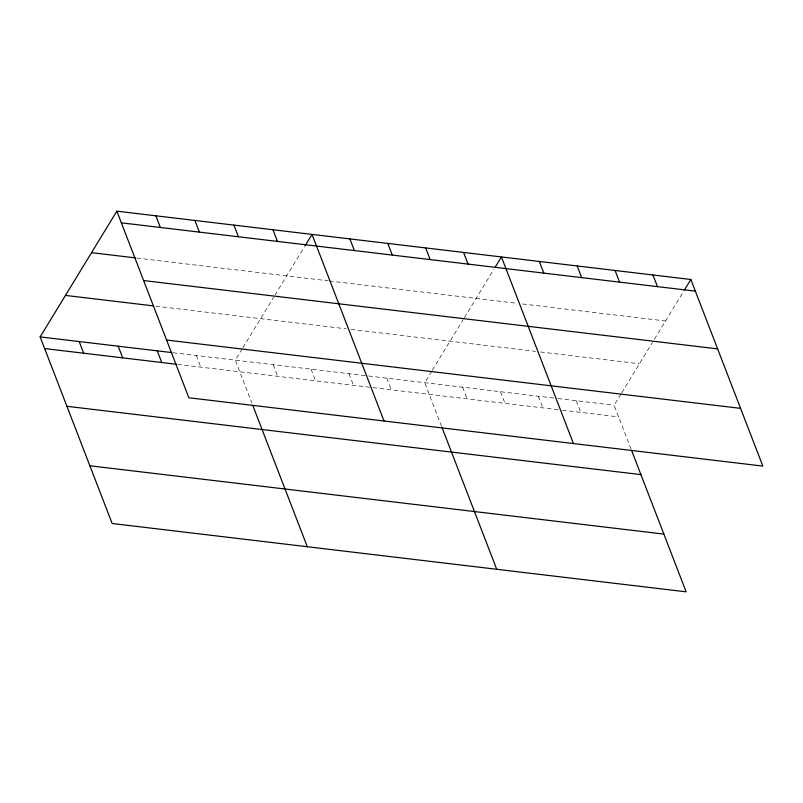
<?xml version="1.0" encoding="UTF-8"?>
<svg xmlns="http://www.w3.org/2000/svg" width="803" height="803" viewBox="0 0 803 803"><rect width="100%" height="100%" fill="white"/><g stroke="black" fill="none" stroke-linecap="round" stroke-linejoin="round"><path stroke-width="0.6" stroke-dasharray="4.01 3.01" d="M242.265 348.733L235.309 360.135L251.841 402.976M242.897 347.689L273.662 297.271M274.967 295.133L304.417 246.852M431.683 371.277L424.727 382.69L441.7 426.674M432.315 370.233L463.08 319.815M464.385 317.677L493.835 269.396M631.118 449.218L614.144 405.234L621.1 393.821M621.743 392.787L652.498 342.359M654.455 339.157L683.885 290.897M136.671 258.034L328.246 280.839M329.471 280.98L517.664 303.383M522.552 303.966L665.536 320.989M155.722 306.164L346.163 328.829M351.052 329.411L535.581 351.373M540.469 351.955L639.459 363.739M173.097 352.738L367.292 375.854M368.517 375.995L556.71 398.398M557.934 398.539L614.144 405.234M177.604 364.391L371.789 387.508M373.014 387.658L561.207 410.052M562.431 410.203L618.641 416.887M576.263 400.727L580.76 412.381M538.381 396.21L542.878 407.874M500.49 391.703L504.997 403.367M462.608 387.197L467.105 398.85M386.845 378.173L391.342 389.836M348.964 373.666L353.461 385.33M311.072 369.159L315.579 380.823M273.191 364.652L277.687 376.306M196.273 355.498L200.78 367.152"/><path stroke-width="1.2" d="M631.559 450.373L686.143 591.831L112.149 523.506L40.15 336.909L116.857 211.169L690.851 279.494L762.85 466.091L188.856 397.766L116.857 211.169M305.05 245.808L312.016 234.396L384.015 420.993M495.1 267.319L501.433 256.94L573.432 443.547M684.517 289.863L690.851 279.494M121.353 222.832L695.348 291.148M91.542 252.664L135.456 257.893M143.627 280.558L717.621 348.883M65.465 295.414L153.283 305.873M166.582 340.04L740.577 408.356M40.15 336.909L171.882 352.587M44.647 348.572L176.379 364.251M66.93 406.298L640.914 474.623M89.876 465.78L663.87 534.095M652.959 274.977L657.466 286.641M615.078 270.47L619.575 282.134M577.196 265.964L581.693 277.627M539.315 261.457L543.812 273.11M463.542 252.433L468.049 264.097M425.66 247.926L430.157 259.59M387.779 243.419L392.276 255.073M442.142 427.828L496.726 569.287M349.897 238.913L354.394 250.566M272.98 229.748L277.477 241.412M233.944 225.111L238.451 236.765M194.918 220.464L199.415 232.117M252.724 405.284L307.308 546.743M155.882 215.816L160.379 227.48M157.247 350.851L161.744 362.504M118.212 346.203L122.708 357.867M79.186 341.556L83.683 353.22"/></g></svg>
